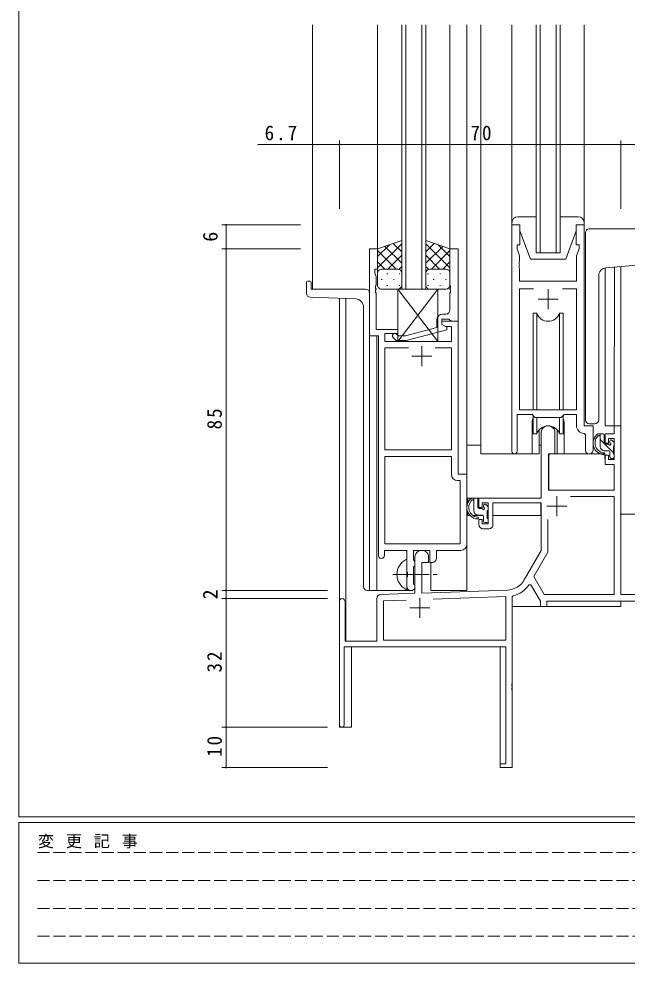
# Model space of a CAD drawing. Units: millimetres on the paper. Extents: x -420 to 373, y -297 to 267.
# Drawn here: x -417.7 to -266.4, y -297 to -62.1 of the extents above; entities that cross this region are included whole.
import ezdxf
from ezdxf.enums import TextEntityAlignment as Align

# ---------------------------------------------------------------- set-up
doc = ezdxf.new("R2010")
doc.units = ezdxf.units.MM
doc.linetypes.add('CHAIN2', pattern=[12, 9, -1, 1, -1])
doc.linetypes.add('DASHED3', pattern=[4, 3, -1])
for name, color, linetype, lineweight in [('0-1_YKK_ZWAK', 7, 'Continuous', 9), ('0-3_YKK_12', 2, 'Continuous', 9), ('0-4_YKK_D', 6, 'Continuous', 9), ('0-6_YKK_13', 4, 'Continuous', 9), ('0-7_YKK_11', 7, 'Continuous', 9)]:
    doc.layers.add(name, color=color, linetype=linetype, lineweight=lineweight)
doc.styles.add('ＭＳ ゴシック', font='')
doc.styles.get('ＭＳ ゴシック').set_extended_font_data('MS Gothic')

msp = doc.modelspace()

# ---------------------------------------------------------------- linework, layer by layer
at = {"layer": '0-1_YKK_ZWAK'}
for p, q in [((-417.7, -260.6), (-417.7, 264.4)), ((352.3, -260.6), (-417.7, -260.6)), ((-417.7, -297), (-417.7, -262)), ((314.5, -262), (-417.7, -262)), ((-417.7, -297), (314.5, -297))]:
    msp.add_line(p, q, dxfattribs=at)
at = {"layer": '0-1_YKK_ZWAK', "linetype": 'DASHED3'}
for p, q in [((-413.101, -269.512), (-164.909, -269.512)), ((-413.101, -276.441), (-164.909, -276.441)), ((-413.101, -283.37), (-164.909, -283.37)), ((-413.101, -290.298), (-164.909, -290.298))]:
    msp.add_line(p, q, dxfattribs=at)
at = {"layer": '0-3_YKK_12'}
for p, q in [((-344.689, -63.552), (-344.689, -129.302)), ((-328.49, -63.552), (-328.49, -119.802)), ((-322.491, -129.302), (-322.491, -63.552)), ((-321.491, -63.552), (-321.491, -129.302)), ((-317.491, -129.302), (-317.491, -63.552)), ((-316.491, -63.552), (-316.491, -129.302)), ((-310.491, -63.552), (-310.491, -119.802)), ((-306.289, -63.552), (-306.289, -204.302)), ((-302.788, -63.552), (-302.788, -170.302)), ((-295.089, -63.552), (-295.089, -112.802)), ((-289.089, -120.302), (-289.089, -63.552)), ((-288.089, -63.552), (-288.089, -120.302)), ((-284.089, -120.302), (-284.089, -63.552)), ((-283.089, -63.552), (-283.089, -120.302)), ((-277.089, -63.552), (-277.089, -112.802)), ((-283.089, -120.302), (-289.089, -120.302)), ((-271.889, -124.007), (-271.889, -163.302)), ((-269.619, -163.302), (-269.603, -123.794)), ((-267.989, -123.653), (-267.989, -163.302)), ((-337.989, -238.302), (-337.989, -131.588)), ((-336.359, -216.902), (-336.359, -131.645)), ((-328.689, -140.932), (-328.689, -204.302)), ((-290.089, -162.802), (-290.089, -170.302)), ((-282.089, -162.802), (-282.089, -170.302)), ((-267.989, -163.302), (-271.889, -163.302)), ((-269.319, -163.302), (-269.619, -163.302)), ((-302.788, -168.102), (-306.284, -168.102)), ((-290.089, -170.302), (-302.788, -170.302)), ((-275.861, -170.302), (-282.089, -170.302)), ((-315.289, -204.302), (-315.289, -197.285)), ((-330.491, -204.302), (-319.688, -204.302)), ((-319.688, -204.302), (-319.688, -204.166)), ((-315.289, -204.302), (-306.289, -204.302)), ((-267.989, -202.802), (-267.989, -205.002)), ((-294.989, -208.302), (-294.989, -248.302)), ((-294.989, -208.302), (-267.989, -208.302)), ((-267.989, -206.932), (-267.989, -208.302)), ((-334.989, -238.302), (-334.989, -218.302)), ((-337.989, -238.302), (-334.989, -238.302))]:
    msp.add_line(p, q, dxfattribs=at)
msp.add_lwpolyline([(-297.989, -218.302), (-297.989, -248.302), (-294.989, -248.302)], dxfattribs=at)
for start, end in [(159.63586, 180), (0, 20.36412)]:
    msp.add_arc((-286.089, -162.802), 4, start, end, dxfattribs=at)
at = {"layer": '0-4_YKK_D'}
for p, q in [((-344.689, -108.302), (-344.689, -92.302)), ((-337.989, -108.302), (-337.989, -92.302)), ((-337.989, -109.302), (-337.989, -92.302)), ((-337.989, -93.302), (-267.989, -93.302)), ((-267.989, -109.302), (-267.989, -92.302)), ((-267.989, -109.302), (-267.989, -92.302)), ((-267.989, -93.302), (-221.289, -93.302)), ((-347.689, -113.302), (-367.189, -113.302)), ((-366.189, -113.302), (-366.189, -119.302)), ((-347.689, -119.302), (-367.189, -119.302)), ((-349.189, -119.302), (-367.189, -119.302)), ((-366.189, -119.302), (-366.189, -204.302)), ((-267.989, -202.302), (-267.989, -184.302)), ((-267.989, -185.302), (-247.989, -185.302)), ((-340.989, -204.302), (-367.189, -204.302)), ((-349.189, -204.302), (-367.189, -204.302)), ((-366.189, -204.302), (-366.189, -206.302)), ((-340.989, -206.302), (-367.189, -206.302)), ((-340.989, -206.302), (-367.189, -206.302)), ((-366.189, -206.302), (-366.189, -238.302)), ((-340.989, -238.302), (-367.189, -238.302)), ((-340.989, -238.302), (-367.189, -238.302)), ((-366.189, -238.302), (-366.189, -248.302)), ((-340.989, -248.302), (-367.189, -248.302))]:
    msp.add_line(p, q, dxfattribs=at)
msp.add_lwpolyline([(-337.989, -93.302), (-344.689, -93.302), (-358.289, -93.302)], dxfattribs=at)
for centre, start, end in [((-344.689, -93.302), 0, 180), ((-344.689, -93.302), 180, 0), ((-337.989, -93.302), 0, 180), ((-337.989, -93.302), 0, 180), ((-337.989, -93.302), 180, 0), ((-337.989, -93.302), 180, 0), ((-267.989, -93.302), 0, 180), ((-267.989, -93.302), 0, 180), ((-267.989, -93.302), 180, 0), ((-267.989, -93.302), 180, 0), ((-366.189, -113.302), 90, 270), ((-366.189, -113.302), 270, 90), ((-366.189, -119.302), 90, 270), ((-366.189, -119.302), 90, 270), ((-366.189, -119.302), 270, 90), ((-366.189, -119.302), 270, 90), ((-267.989, -185.302), 0, 180), ((-267.989, -185.302), 180, 0), ((-366.189, -204.302), 90, 270), ((-366.189, -204.302), 90, 270), ((-366.189, -204.302), 270, 90), ((-366.189, -204.302), 270, 90), ((-366.189, -206.302), 90, 270), ((-366.189, -206.302), 90, 270), ((-366.189, -206.302), 270, 90), ((-366.189, -206.302), 270, 90), ((-366.189, -238.302), 90, 270), ((-366.189, -238.302), 90, 270), ((-366.189, -238.302), 270, 90), ((-366.189, -238.302), 270, 90), ((-366.189, -248.302), 90, 270), ((-366.189, -248.302), 270, 90)]:
    msp.add_arc(centre, 0.106, start, end, dxfattribs=at)
at = {"layer": '0-6_YKK_13'}
for p, q in [((-289.089, -111.302), (-293.589, -111.302)), ((-278.589, -111.302), (-283.089, -111.302)), ((-295.089, -112.802), (-295.089, -113.302)), ((-295.089, -113.302), (-293.089, -113.302)), ((-293.089, -113.302), (-293.089, -114.802)), ((-293.089, -114.802), (-290.489, -121.802)), ((-279.089, -114.802), (-281.689, -121.802)), ((-279.089, -113.302), (-277.089, -113.302)), ((-279.089, -114.802), (-279.089, -113.302)), ((-277.089, -113.302), (-277.089, -112.802)), ((-275.789, -114.305), (-221.289, -114.305)), ((-322.492, -117.159), (-328.492, -119.302)), ((-322.492, -125.523), (-322.492, -117.159)), ((-316.494, -117.159), (-310.494, -119.302)), ((-316.494, -125.523), (-316.494, -117.159)), ((-276.789, -123.419), (-276.789, -115.305)), ((-328.492, -124.033), (-322.492, -118.033)), ((-328.492, -121.205), (-325.532, -118.244)), ((-328.492, -119.302), (-328.492, -125.302)), ((-323.872, -124.302), (-328.492, -119.681)), ((-322.492, -122.853), (-326.688, -118.657)), ((-322.492, -120.025), (-324.604, -117.913)), ((-316.494, -120.025), (-314.382, -117.913)), ((-310.494, -124.033), (-316.494, -118.033)), ((-316.494, -122.853), (-312.298, -118.657)), ((-315.114, -124.302), (-310.494, -119.681)), ((-310.494, -121.205), (-313.455, -118.244)), ((-310.494, -119.302), (-310.494, -125.302)), ((-271.663, -123.974), (-219.202, -119.385)), ((-325.932, -124.302), (-322.492, -120.862)), ((-313.054, -124.302), (-316.494, -120.862)), ((-290.489, -121.802), (-281.689, -121.802)), ((-326.701, -124.302), (-328.492, -122.51)), ((-327.492, -124.302), (-323.892, -124.302)), ((-327.092, -124.302), (-323.492, -124.302)), ((-323.16, -124.358), (-322.492, -123.69)), ((-315.826, -124.358), (-316.494, -123.69)), ((-311.894, -124.302), (-315.494, -124.302)), ((-311.494, -124.302), (-315.094, -124.302)), ((-312.286, -124.302), (-310.494, -122.51)), ((-277.089, -122.286), (-277.089, -129.101)), ((-276.789, -123.419), (-276.789, -124.423)), ((-276.789, -161.805), (-276.789, -124.423)), ((-328.492, -128.302), (-328.492, -125.302)), ((-326.157, -125.523), (-325.957, -125.523)), ((-323.127, -125.523), (-322.927, -125.523)), ((-322.492, -125.302), (-322.492, -128.302)), ((-316.494, -125.302), (-316.494, -128.302)), ((-315.859, -125.523), (-316.059, -125.523)), ((-312.829, -125.523), (-313.029, -125.523)), ((-310.494, -128.302), (-310.494, -125.302)), ((-273.489, -161.805), (-273.489, -125.967)), ((-346.19, -127.602), (-346.19, -130.336)), ((-345.89, -127.302), (-345.29, -127.302)), ((-344.99, -127.602), (-344.99, -129.302)), ((-327.572, -126.938), (-327.372, -126.938)), ((-326.157, -128.353), (-325.957, -128.353)), ((-324.542, -126.938), (-324.342, -126.938)), ((-323.127, -128.353), (-322.927, -128.353)), ((-315.859, -128.353), (-316.059, -128.353)), ((-314.444, -126.938), (-314.644, -126.938)), ((-312.829, -128.353), (-313.029, -128.353)), ((-311.414, -126.938), (-311.614, -126.938)), ((-333.921, -131.73), (-345.225, -131.335)), ((-331.49, -129.302), (-344.99, -129.302)), ((-330.49, -130.302), (-330.49, -204.302)), ((-323.492, -129.302), (-327.492, -129.302)), ((-323.49, -129.302), (-313.49, -142.302)), ((-313.49, -129.302), (-323.49, -142.302)), ((-315.494, -129.302), (-311.494, -129.302)), ((-331.99, -133.729), (-331.99, -203.302)), ((-289.839, -135.302), (-289.839, -159.302)), ((-288.917, -135.302), (-289.839, -135.302)), ((-288.917, -159.302), (-288.917, -135.302)), ((-283.26, -159.302), (-283.26, -135.302)), ((-282.339, -135.302), (-283.26, -135.302)), ((-282.339, -159.302), (-282.339, -135.302)), ((-289.839, -160.752), (-289.839, -165.302)), ((-288.917, -165.302), (-288.917, -161.232)), ((-283.26, -165.302), (-283.26, -161.232)), ((-282.339, -165.302), (-282.339, -160.752)), ((-288.339, -164.317), (-288.339, -170.302)), ((-275.789, -162.805), (-274.489, -162.805)), ((-289.839, -165.302), (-288.917, -165.302)), ((-283.26, -165.302), (-282.339, -165.302)), ((-272.419, -165.302), (-273.719, -165.302)), ((-273.119, -168.502), (-273.119, -165.302)), ((-269.819, -170.03), (-273.119, -166.73)), ((-272.119, -167.602), (-272.119, -165.602)), ((-306.284, -181.302), (-306.284, -168.102)), ((-288.339, -168.102), (-287.789, -168.102)), ((-271.18, -167.902), (-271.819, -167.902)), ((-270.719, -167.102), (-270.719, -167.441)), ((-269.707, -167.389), (-270.207, -166.889)), ((-269.819, -170.402), (-269.819, -168.402)), ((-269.619, -168.202), (-269.619, -167.602)), ((-288.339, -170.302), (-290.089, -170.302)), ((-285.865, -170.599), (-285.919, -176.802)), ((-271.987, -170.302), (-285.565, -170.302)), ((-271.019, -169.502), (-272.119, -169.502)), ((-271.987, -170.302), (-271.919, -172.902)), ((-270.719, -169.802), (-270.719, -171.102)), ((-270.419, -171.402), (-269.919, -171.402)), ((-269.619, -171.102), (-269.619, -170.602)), ((-285.884, -172.802), (-285.989, -172.802)), ((-271.919, -172.902), (-269.95, -172.902)), ((-269.619, -176.802), (-269.65, -173.199)), ((-285.989, -177.732), (-285.91, -177.81)), ((-285.919, -176.802), (-285.899, -179.004)), ((-269.638, -179.004), (-269.619, -176.802)), ((-285.599, -179.302), (-269.938, -179.302)), ((-288.089, -181.302), (-306.284, -181.302)), ((-306.084, -181.302), (-306.084, -182.553)), ((-303.819, -181.302), (-305.119, -181.302)), ((-304.519, -184.502), (-304.519, -181.302)), ((-303.519, -183.602), (-303.519, -181.602)), ((-302.119, -183.102), (-302.119, -183.441)), ((-301.107, -183.389), (-301.607, -182.889)), ((-287.884, -182.582), (-287.884, -185.602)), ((-306.084, -184.692), (-306.084, -185.602)), ((-306.084, -185.602), (-305.504, -185.602)), ((-304.807, -185.602), (-302.195, -185.602)), ((-302.419, -185.502), (-303.519, -185.502)), ((-302.58, -183.902), (-303.219, -183.902)), ((-301.219, -186.402), (-301.219, -184.402)), ((-301.219, -185.602), (-300.989, -185.602)), ((-301.019, -184.202), (-301.019, -183.602)), ((-287.884, -185.602), (-299.789, -185.602)), ((-302.119, -185.802), (-302.119, -187.102)), ((-301.819, -187.402), (-301.319, -187.402)), ((-301.019, -187.102), (-301.019, -186.602)), ((-321.19, -203.897), (-321.19, -196.706)), ((-330.49, -204.302), (-330.99, -204.302))]:
    msp.add_line(p, q, dxfattribs=at)
at = {"layer": '0-6_YKK_13', "linetype": 'CHAIN2'}
msp.add_line((-324.69, -200.302), (-312.703, -200.302), dxfattribs=at)
at = {"layer": '0-6_YKK_13'}
msp.add_lwpolyline([(-313.49, -129.302), (-323.49, -129.302), (-323.49, -142.302), (-313.49, -142.302)], close=True, dxfattribs=at)
msp.add_lwpolyline([(-282.089, -170.302), (-283.839, -170.302), (-283.839, -164.317)], dxfattribs=at)
for centre, radius, start, end in [((-293.589, -112.802), 1.5, 90, 180), ((-278.589, -112.802), 1.5, 0, 90), ((-275.789, -115.305), 1, 135.57298, 180), ((-275.789, -115.305), 1, 90, 135.57298), ((-275.789, -115.305), 1, 121.36697, 135.57298), ((-327.492, -125.302), 1, 89.99998, 179.99998), ((-327.492, -125.302), 1, 89.99998, 179.99998), ((-323.492, -125.302), 1, 359.99998, 89.99998), ((-323.492, -125.302), 1, 359.99998, 89.99998), ((-315.494, -125.302), 1, 89.99998, 179.99998), ((-315.494, -125.302), 1, 89.99998, 179.99998), ((-311.494, -125.302), 1, 359.99998, 89.99998), ((-311.494, -125.302), 1, 359.99998, 89.99998), ((-271.489, -125.967), 2, 95, 180), ((-345.89, -127.602), 0.3, 90, 180), ((-345.29, -127.602), 0.3, 0, 90), ((-327.492, -128.302), 1, 179.99998, 269.99998), ((-323.492, -128.302), 1, 269.99998, 359.99998), ((-315.494, -128.302), 1, 179.99998, 269.99998), ((-311.494, -128.302), 1, 269.99998, 359.99998), ((-345.19, -130.336), 1, 180, 268), ((-331.49, -130.302), 1, 0, 90), ((-333.99, -133.729), 2, 0, 88), ((-286.089, -134.302), 3, 199.4715, 340.52849), ((-275.789, -161.805), 1, 180, 270), ((-274.489, -161.805), 1, 270, 0), ((-286.089, -166.302), 3, 19.47122, 160.52876), ((-272.004, -167.622), 2.885, 126.45192, 263.90388), ((-271.919, -167.589), 2.504, 139.45805, 259.25217), ((-273.979, -165.706), 0.3, 301.62189, 336.95038), ((-273.519, -165.902), 0.2, 36.86989, 156.95038), ((-273.119, -165.602), 0.3, 216.86989, 270), ((-272.419, -165.602), 0.3, 0, 90), ((-270.419, -167.102), 0.3, 45, 180), ((-272.119, -168.502), 1, 180, 270), ((-271.819, -167.602), 0.3, 180, 270), ((-271.18, -168.202), 0.3, 33.05573, 90), ((-270.719, -167.902), 0.25, 213.05573, 56.94426), ((-270.419, -167.441), 0.3, 180, 236.94426), ((-269.819, -168.202), 0.2, 270, 0), ((-269.919, -167.602), 0.3, 0, 45), ((-285.565, -170.602), 0.3, 90, 179.49998), ((-272.24, -170.252), 0.25, 253.63879, 125.58162), ((-271.019, -169.802), 0.3, 0, 90), ((-270.419, -171.102), 0.3, 180, 270), ((-269.919, -171.102), 0.3, 270, 0), ((-269.819, -170.602), 0.2, 0, 90), ((-269.95, -173.202), 0.3, 0.5, 90), ((-285.599, -179.002), 0.3, 180.49998, 270), ((-269.938, -179.002), 0.3, 270, 359.5), ((-303.404, -183.622), 2.885, 126.45192, 263.90388), ((-303.319, -183.589), 2.504, 139.45805, 259.25217), ((-305.379, -181.706), 0.3, 301.62189, 336.95038), ((-304.919, -181.902), 0.2, 36.86989, 156.95038), ((-304.519, -181.602), 0.3, 216.86989, 270), ((-303.819, -181.602), 0.3, 0, 90), ((-301.819, -183.102), 0.3, 45, 180), ((-303.519, -184.502), 1, 180, 270), ((-303.219, -183.602), 0.3, 180, 270), ((-302.58, -184.202), 0.3, 33.05573, 90), ((-302.419, -185.802), 0.3, 0, 90), ((-302.119, -183.902), 0.25, 213.05573, 56.94426), ((-301.819, -183.441), 0.3, 180, 236.94426), ((-301.219, -184.202), 0.2, 270, 0), ((-301.319, -183.602), 0.3, 0, 45), ((-303.64, -186.252), 0.25, 253.63879, 125.58162), ((-301.819, -187.102), 0.3, 180, 270), ((-301.319, -187.102), 0.3, 270, 0), ((-301.219, -186.602), 0.2, 0, 90), ((-319.49, -200.302), 4.2, 117.28096, 242.71902), ((-321.345, -196.706), 0.154, 0, 117.28096), ((-330.99, -203.302), 1, 180, 270), ((-321.345, -203.897), 0.154, 242.71902, 0)]:
    msp.add_arc(centre, radius, start, end, dxfattribs=at)
at = {"layer": '0-7_YKK_11'}
for p, q in [((-295.089, -113.302), (-295.089, -169.652)), ((-289.676, -129.232), (-293.159, -129.232)), ((-286.089, -129.302), (-286.089, -134.302)), ((-288.589, -131.802), (-283.589, -131.802)), ((-311.491, -135.502), (-312.291, -135.502)), ((-317.49, -143.502), (-317.49, -148.502)), ((-314.14, -143.932), (-310.12, -143.932)), ((-319.99, -146.002), (-314.99, -146.002)), ((-326.66, -192.672), (-326.66, -170.932)), ((-283.889, -180.802), (-283.889, -185.802)), ((-286.389, -183.302), (-281.389, -183.302)), ((-286.159, -186.603), (-286.159, -194.738)), ((-302.289, -188.902), (-300.789, -188.902)), ((-317.989, -206.102), (-317.989, -211.102)), ((-314.698, -206.444), (-296.619, -205.813)), ((-337.989, -207.002), (-337.989, -237.702)), ((-320.489, -208.602), (-315.489, -208.602))]:
    msp.add_line(p, q, dxfattribs=at)
for points in [[(-274.889, -169.337), (-274.889, -163.302), (-277.089, -163.302), (-277.089, -113.302), (-279.089, -113.302), (-279.089, -118.302), (-278.389, -118.302), (-278.389, -119.302), (-279.019, -121.032), (-279.019, -127.302), (-293.159, -127.302), (-293.159, -124.26), (-293.279, -124.077), (-293.279, -123.527), (-293.159, -123.343), (-293.159, -123.26), (-293.279, -123.077), (-293.279, -122.527), (-293.159, -122.343), (-293.159, -121.032), (-293.789, -119.302), (-293.789, -118.302), (-293.089, -118.302), (-293.089, -113.302), (-295.089, -113.302)], [(-328.29, -195.552), (-328.29, -140.932), (-330.49, -140.932), (-330.49, -119.302), (-328.49, -119.302), (-328.49, -124.302), (-329.19, -124.302), (-329.19, -125.302), (-328.86, -126.208), (-328.86, -128.343), (-328.98, -128.527), (-328.98, -129.077), (-328.86, -129.26), (-328.86, -129.343), (-328.98, -129.527), (-328.98, -130.077), (-328.86, -130.26), (-328.86, -139.302), (-323.49, -139.302), (-323.49, -140.302), (-326.66, -140.302), (-326.66, -142.302), (-310.12, -142.302), (-310.12, -138.602), (-311.624, -138.602), (-312.49, -138.102), (-312.49, -137.302), (-308.49, -137.302), (-308.49, -175.302), (-306.29, -175.302), (-306.29, -192.802)], [(-308.491, -137.302), (-308.491, -119.302), (-310.491, -119.302), (-310.491, -128.343), (-310.371, -128.527), (-310.371, -129.077), (-310.491, -129.26), (-310.491, -129.343), (-310.371, -129.527), (-310.371, -130.077), (-310.491, -130.26), (-310.491, -134.502)], [(-289.676, -129.232), (-293.159, -129.232), (-293.159, -159.302), (-279.019, -159.302), (-279.019, -129.232), (-282.502, -129.232)], [(-324.615, -141.326), (-323.839, -142.102), (-321.394, -142.102), (-311.291, -139.394), (-311.291, -138.794), (-312.491, -138.102), (-312.491, -136.802), (-310.691, -136.802), (-310.491, -137.002), (-310.191, -137.302), (-308.491, -137.302)], [(-313.791, -137.002), (-313.791, -138.822), (-321.552, -140.902), (-323.342, -140.902), (-323.766, -140.477)], [(-314.14, -143.932), (-310.12, -143.932), (-310.12, -169.302), (-326.66, -169.302), (-326.66, -143.932), (-320.841, -143.932)], [(-293.789, -169.652), (-293.789, -160.502), (-290.089, -160.502), (-289.359, -161.232), (-282.819, -161.232), (-282.089, -160.502), (-279.019, -160.502), (-279.019, -163.232)], [(-267.989, -205.302), (-267.989, -163.302), (-269.619, -163.302), (-269.619, -165.302), (-271.889, -165.302), (-271.889, -167.602), (-271.089, -167.602), (-271.089, -166.502), (-269.619, -166.502), (-269.619, -171.702), (-271.089, -171.702), (-271.089, -170.602), (-271.889, -170.602), (-271.889, -172.902), (-269.619, -172.902), (-269.619, -179.302), (-285.989, -179.302), (-285.989, -170.302), (-284.389, -170.302), (-284.389, -165.002)], [(-287.789, -165.002), (-287.789, -181.302), (-303.289, -181.302), (-303.289, -183.602), (-302.489, -183.602), (-302.489, -182.502), (-300.989, -182.502), (-300.989, -187.702), (-302.489, -187.702), (-302.489, -186.602), (-303.289, -186.602), (-303.289, -187.902)], [(-277.106, -165.23), (-276.819, -165.529), (-276.819, -169.337)], [(-326.66, -192.672), (-326.66, -170.932), (-310.12, -170.932), (-310.12, -175.432)], [(-308.62, -176.932), (-307.92, -176.932), (-307.92, -192.672), (-326.66, -192.672)], [(-299.789, -187.902), (-299.789, -182.502), (-287.789, -182.502), (-287.789, -194.302), (-292.043, -201.67)], [(-286.159, -186.603), (-286.159, -194.738), (-289.652, -200.79), (-287.048, -205.302), (-269.619, -205.302), (-269.619, -180.932), (-280.475, -180.932)], [(-321.19, -203.302), (-321.19, -200.972), (-321.048, -200.781), (-321.048, -199.822), (-321.19, -199.631), (-321.19, -194.302), (-326.79, -194.302), (-326.79, -195.552)], [(-314.86, -197.302), (-315.49, -197.302), (-315.49, -194.302), (-319.56, -194.302), (-319.56, -196.619), (-319.412, -196.812), (-319.19, -197.102), (-319.19, -198.002), (-319.412, -198.291), (-319.56, -198.484), (-319.56, -202.619), (-319.412, -202.812), (-319.19, -203.102), (-319.19, -203.302)], [(-307.79, -194.302), (-313.86, -194.302), (-313.86, -196.302)], [(-319.189, -196.002), (-319.189, -204.97), (-327.724, -205.268)], [(-296.198, -204.167), (-317.489, -204.91), (-317.489, -197.302), (-315.789, -197.302), (-315.789, -196.002)], [(-290.851, -202.84), (-290.342, -202.856), (-287.989, -206.932), (-287.989, -208.302), (-286.359, -208.302), (-286.359, -206.932), (-261.289, -206.932), (-261.289, -208.102), (-260.489, -208.102), (-260.489, -206.932), (-248.889, -206.932), (-248.889, -208.302), (-247.989, -208.302), (-247.989, -205.302), (-267.989, -205.302)], [(-336.789, -237.702), (-336.789, -218.302), (-296.619, -218.302), (-296.619, -247.402), (-297.989, -247.402), (-297.989, -248.302), (-294.989, -248.302), (-294.989, -229.26), (-295.109, -229.077), (-295.109, -228.527), (-294.989, -228.343), (-294.989, -228.26), (-295.109, -228.077), (-295.109, -227.527), (-294.989, -227.343), (-294.989, -205.892), (-294.762, -205.601)], [(-328.689, -206.267), (-328.689, -216.902), (-336.589, -216.902), (-336.589, -207.002)], [(-314.698, -206.444), (-296.619, -205.813), (-296.619, -216.672), (-327.059, -216.672), (-327.059, -206.876), (-321.421, -206.679)]]:
    msp.add_lwpolyline(points, dxfattribs=at)
for centre, radius, start, end in [((-312.291, -137.002), 1.5, 90, 179.99998), ((-311.491, -134.502), 1, 270, 359.99998), ((-324.191, -140.902), 0.6, 44.99998, 225), ((-286.089, -165.002), 1.7, 359.99998, 180), ((-277.019, -163.232), 2, 179.99998, 267.50807), ((-294.439, -169.652), 0.65, 179.99998, 0), ((-275.854, -169.337), 0.965, 179.99998, 0), ((-308.62, -175.432), 1.5, 180, 269.99998), ((-302.289, -187.902), 1, 180, 269.99998), ((-300.789, -187.902), 1, 270, 359.99998), ((-317.489, -196.002), 1.7, 359.99998, 180), ((-307.79, -192.802), 1.5, 270, 359.99998), ((-327.54, -195.552), 0.75, 179.99998, 0), ((-314.86, -196.302), 1, 270, 359.99998), ((-296.373, -199.17), 5, 271.99998, 329.99998), ((-320.19, -203.302), 1, 180, 269.99998), ((-320.19, -203.302), 1, 270, 359.99998), ((-296.373, -199.17), 6.63, 284.06641, 326.39018), ((-337.289, -207.002), 0.7, 359.99998, 180), ((-327.689, -206.267), 1, 91.99997, 179.99998), ((-337.389, -237.702), 0.6, 179.99998, 0)]:
    msp.add_arc(centre, radius, start, end, dxfattribs=at)

# ---------------------------------------------------------------- texts
at = {"layer": '0-1_YKK_ZWAK', "insert": (-412.986, -268.447), "char_height": 2.933, "attachment_point": 7, "style": 'ＭＳ ゴシック'}
msp.add_mtext('\\T1.16;変\\~更\\~記\\~事', dxfattribs=at)
at = {"layer": '0-4_YKK_D', "color": 3, "style": 'ＭＳ ゴシック'}
for s, p in [('6', (-367.189, -117.502)), ('2', (-367.189, -206.502))]:
    msp.add_text(s, height=3.666, rotation=90, dxfattribs=at).set_placement(p, align=Align.BOTTOM_LEFT)
at = {"layer": '0-4_YKK_D', "color": 3, "char_height": 3.666, "attachment_point": 7, "style": 'ＭＳ ゴシック'}
for s, insert in [('\\T1.21;\\W0.95;6.7', (-356.589, -92.302)), ('\\T1.21;\\W0.95;70', (-305.389, -92.302))]:
    msp.add_mtext(s, dxfattribs=dict(at, insert=insert))
at = {"layer": '0-4_YKK_D', "color": 3, "char_height": 3.666, "attachment_point": 7, "rotation": 90, "style": 'ＭＳ ゴシック'}
for s, insert in [('\\T1.21;\\W0.95;85', (-367.189, -164.202)), ('\\T1.21;\\W0.95;32', (-367.189, -224.702)), ('\\T1.21;\\W0.95;10', (-367.189, -245.702))]:
    msp.add_mtext(s, dxfattribs=dict(at, insert=insert))

doc.saveas('drawing.dxf')
